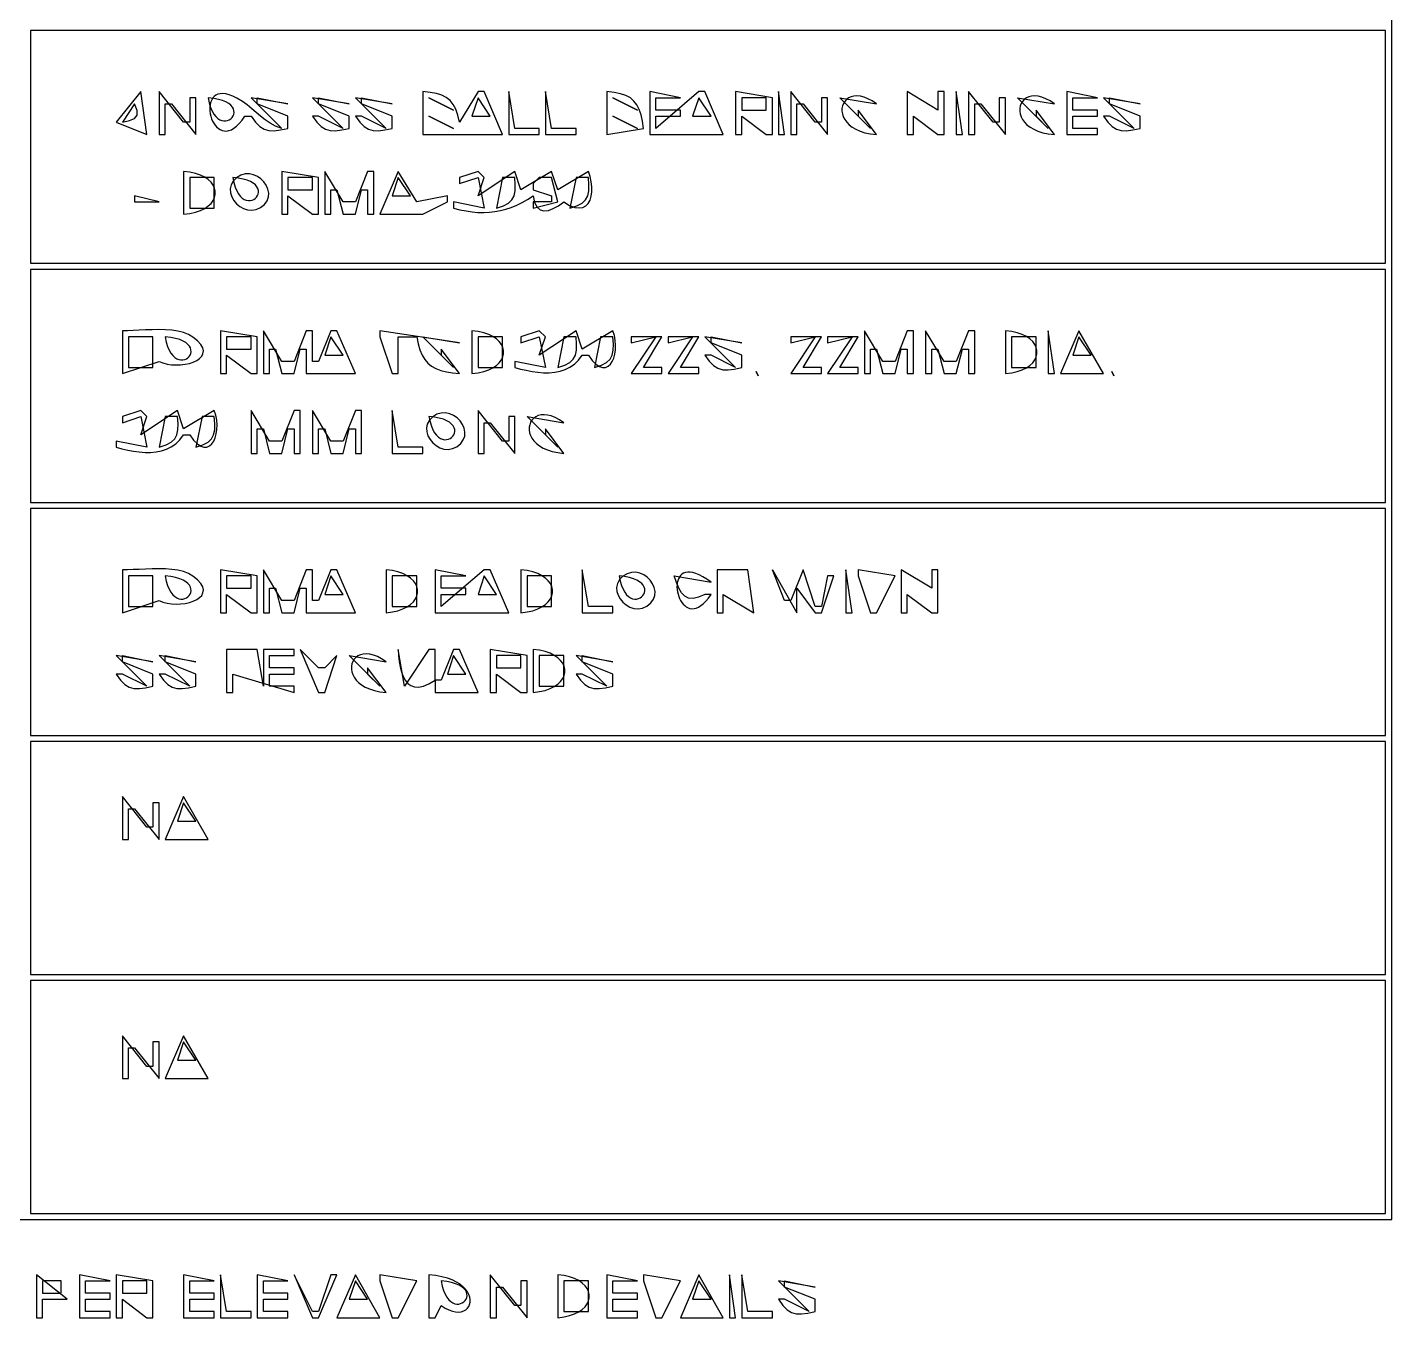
# Model space of a CAD drawing. Extents: x 0 to 2384, y 0 to 1684.
# Drawn here: x 1007.5 to 1230, y 433 to 643.5 of the extents above; entities that cross this region are included whole.
import ezdxf

# ---------------------------------------------------------------- set-up
doc = ezdxf.new("R2010")
doc.units = 0
doc.layers.add('C7', color=7, linetype='CONTINUOUS')

msp = doc.modelspace()

# ---------------------------------------------------------------- linework, layer by layer
at = {"layer": 'C7'}
for points in [[(869, 1513), (869, 449), (1230, 449), (1230, 1513), (869, 1513)], [(1008, 643), (1008, 605), (1229, 605), (1229, 643), (1008, 643)], [(1026, 633), (1022, 628), (1027, 626), (1026, 633)], [(1029, 633), (1029, 626), (1030, 626), (1030, 631), (1031, 631), (1035, 626), (1035, 632), (1034, 632), (1034, 628), (1033, 628), (1029, 633)], [(1037, 632), (1037.1741, 631.1591), (1037.3912, 630.4396), (1037.6447, 629.8346), (1037.9277, 629.3373), (1038.2335, 628.941), (1038.5552, 628.6388), (1038.8862, 628.424), (1039.2195, 628.2897), (1039.5486, 628.2292), (1039.8664, 628.2356), (1040.1664, 628.3022), (1040.4417, 628.4221), (1040.6855, 628.5886), (1040.891, 628.7948), (1041.0516, 629.034), (1041.1603, 629.2993), (1041.2105, 629.584), (1041.1954, 629.8813), (1041.1081, 630.1843), (1040.9419, 630.4863), (1040.69, 630.7804), (1040.3457, 631.0599), (1039.9021, 631.318), (1039.3525, 631.5478), (1038.6901, 631.7426), (1037.9082, 631.8956), (1037, 632)], [(1043, 629), (1044, 629), (1044.717, 628.0115), (1045.4118, 627.312), (1046.1256, 626.8687), (1046.8999, 626.6486), (1047.7762, 626.6191), (1048.7957, 626.7471), (1050, 627), (1050, 629), (1045, 631), (1045, 632), (1050, 631), (1044, 632), (1049, 627), (1047.9881, 627.3818), (1047.0964, 627.8509), (1046.2947, 628.3879), (1045.5528, 628.9735), (1044.8403, 629.5886), (1044.127, 630.2138), (1043.3826, 630.8298), (1042.577, 631.4175), (1041.6798, 631.9575), (1041.0264, 632.2735), (1040.431, 632.4955), (1039.892, 632.6301), (1039.4079, 632.6837), (1038.9773, 632.6629), (1038.5986, 632.5742), (1038.2703, 632.4242), (1037.9909, 632.2193), (1037.7591, 631.966), (1037.5731, 631.671), (1037.4316, 631.3406), (1037.333, 630.9815), (1037.2759, 630.6001), (1037.2588, 630.203), (1037.2801, 629.7967), (1037.3384, 629.3877), (1037.4321, 628.9825), (1037.5598, 628.5877), (1037.7199, 628.2098), (1037.911, 627.8552), (1038.1316, 627.5306), (1038.3802, 627.2424), (1038.6553, 626.9972), (1038.9553, 626.8014), (1039.2788, 626.6617), (1039.6243, 626.5845), (1039.9903, 626.5763), (1040.3752, 626.6437), (1040.7777, 626.7931), (1041.1961, 627.0312), (1041.6291, 627.3644), (1042.075, 627.7992), (1042.5325, 628.3422), (1043, 629)], [(1054, 632), (1059, 627), (1055, 629), (1054, 629), (1054.717, 628.0115), (1055.4118, 627.312), (1056.1256, 626.8687), (1056.8999, 626.6486), (1057.7762, 626.6191), (1058.7957, 626.7471), (1060, 627), (1060, 629), (1055, 631), (1055, 632), (1060, 631), (1054, 632)], [(1061, 632), (1066, 627), (1062, 629), (1061, 629), (1061.7171, 628.0115), (1062.4119, 627.312), (1063.1257, 626.8687), (1063.9, 626.6486), (1064.7763, 626.6191), (1065.7957, 626.7471), (1067, 627), (1067, 629), (1062, 631), (1062, 632), (1067, 631), (1061, 632)], [(1072, 633), (1072, 626), (1079, 626), (1084, 626), (1085, 626), (1082, 633), (1081, 633), (1078, 628), (1077.7108, 629.1625), (1077.3637, 630.1294), (1076.9432, 630.9195), (1076.4334, 631.5515), (1075.8189, 632.0444), (1075.0839, 632.4168), (1074.2128, 632.6877), (1073.1901, 632.8758), (1072, 633)], [(1073, 632), (1077, 630), (1073, 632)], [(1081, 632), (1080, 629), (1083, 629), (1081, 632)], [(1086, 633), (1086, 626), (1091, 626), (1091, 627), (1087, 627), (1086, 633)], [(1092, 633), (1092, 626), (1097, 626), (1097, 627), (1093, 627), (1092, 633)], [(1102, 633), (1102, 626), (1108, 627), (1107.8136, 628.1924), (1107.5809, 629.2248), (1107.2847, 630.1078), (1106.908, 630.8521), (1106.4337, 631.4683), (1105.8446, 631.967), (1105.1238, 632.3589), (1104.2541, 632.6546), (1103.2185, 632.8647), (1102, 633)], [(1103, 632), (1107, 630), (1103, 632)], [(1109, 633), (1109, 626), (1120, 626), (1121, 626), (1118, 633), (1117, 633), (1110, 627), (1110, 629), (1114, 629), (1114, 630), (1110, 630), (1110, 632), (1114, 632), (1109, 633)], [(1117, 632), (1116, 629), (1119, 629), (1117, 632)], [(1123, 633), (1123, 626), (1124, 626), (1124, 629), (1128, 626), (1129, 626), (1129, 632), (1123, 633)], [(1124, 632), (1124, 630), (1128, 630), (1128, 632), (1124, 632)], [(1130, 633), (1130, 626), (1131, 626), (1130, 633)], [(1132, 633), (1132, 626), (1133, 626), (1133, 631), (1134, 631), (1138, 626), (1138, 632), (1137, 632), (1137, 628), (1136, 628), (1132, 633)], [(1146, 626), (1143, 630), (1143, 629), (1145, 627), (1140, 632), (1146, 631), (1145.2792, 631.486), (1144.595, 631.851), (1143.9503, 632.1032), (1143.3483, 632.251), (1142.792, 632.3027), (1142.2844, 632.2666), (1141.8288, 632.1511), (1141.428, 631.9646), (1141.0853, 631.7153), (1140.8036, 631.4116), (1140.5861, 631.0619), (1140.4359, 630.6744), (1140.3559, 630.2576), (1140.3494, 629.8197), (1140.4192, 629.3692), (1140.5687, 628.9142), (1140.8007, 628.4633), (1141.1184, 628.0247), (1141.5249, 627.6067), (1142.0232, 627.2178), (1142.6165, 626.8662), (1143.3077, 626.5602), (1144.0999, 626.3083), (1144.9963, 626.1188), (1146, 626)], [(1151, 633), (1151, 626), (1152, 626), (1152, 629), (1156, 626), (1157, 626), (1157, 633), (1156, 633), (1156, 630), (1151, 633)], [(1159, 633), (1159, 626), (1160, 626), (1159, 633)], [(1161, 633), (1161, 626), (1162, 626), (1162, 631), (1163, 631), (1167, 626), (1167, 632), (1166, 632), (1166, 628), (1165, 628), (1161, 633)], [(1175, 626), (1172, 630), (1172, 629), (1174, 627), (1169, 632), (1175, 631), (1174.2792, 631.486), (1173.595, 631.851), (1172.9503, 632.1032), (1172.3483, 632.251), (1171.792, 632.3027), (1171.2845, 632.2666), (1170.8288, 632.1511), (1170.428, 631.9646), (1170.0853, 631.7153), (1169.8037, 631.4116), (1169.5862, 631.0619), (1169.4359, 630.6744), (1169.356, 630.2576), (1169.3494, 629.8197), (1169.4193, 629.3692), (1169.5687, 628.9142), (1169.8008, 628.4633), (1170.1185, 628.0247), (1170.525, 627.6067), (1171.0233, 627.2178), (1171.6165, 626.8662), (1172.3077, 626.5602), (1173.1, 626.3083), (1173.9963, 626.1188), (1175, 626)], [(1177, 633), (1177, 626), (1182, 626), (1182, 627), (1178, 627), (1178, 629), (1182, 629), (1182, 630), (1178, 630), (1178, 632), (1182, 632), (1177, 633)], [(1183, 632), (1188, 627), (1184, 629), (1183, 629), (1183.717, 628.0115), (1184.4118, 627.312), (1185.1256, 626.8687), (1185.8999, 626.6486), (1186.7762, 626.6191), (1187.7957, 626.7471), (1189, 627), (1189, 629), (1184, 631), (1184, 632), (1189, 631), (1183, 632)], [(1025, 631), (1023, 628), (1024.1795, 628.2882), (1024.9982, 628.6441), (1025.427, 629.1558), (1025.4373, 629.9117), (1025, 631)], [(1073, 629), (1077, 627), (1073, 629)], [(1103, 629), (1107, 627), (1103, 629)], [(1033, 620), (1033, 613), (1034.0304, 613.1279), (1034.9463, 613.336), (1035.7477, 613.6148), (1036.4347, 613.955), (1037.0071, 614.347), (1037.4651, 614.7814), (1037.8086, 615.2488), (1038.0376, 615.7399), (1038.1521, 616.245), (1038.1521, 616.7549), (1038.0376, 617.26), (1037.8086, 617.7511), (1037.4652, 618.2185), (1037.0072, 618.6529), (1036.4347, 619.0449), (1035.7478, 619.3851), (1034.9463, 619.6639), (1034.0304, 619.872), (1033, 620)], [(1034, 619), (1034, 614), (1038, 614), (1038, 619), (1034, 619)], [(1041.6188, 618.9537), (1041.0666, 618.3945), (1040.7336, 617.7814), (1040.5986, 617.1373), (1040.6408, 616.4854), (1040.8391, 615.8488), (1041.1725, 615.2507), (1041.6201, 614.7142), (1042.1607, 614.2625), (1042.7736, 613.9187), (1043.4376, 613.706), (1044.1319, 613.6474), (1044.8353, 613.7662), (1045.527, 614.0856)], [(1041, 619), (1041.1741, 618.1591), (1041.3912, 617.4396), (1041.6447, 616.8346), (1041.9277, 616.3373), (1042.2335, 615.941), (1042.5552, 615.6388), (1042.8862, 615.424), (1043.2195, 615.2897), (1043.5486, 615.2292), (1043.8664, 615.2356), (1044.1664, 615.3022), (1044.4417, 615.4221), (1044.6855, 615.5886), (1044.891, 615.7948), (1045.0516, 616.034), (1045.1603, 616.2993), (1045.2105, 616.584), (1045.1954, 616.8812), (1045.1081, 617.1843), (1044.9419, 617.4862), (1044.69, 617.7804), (1044.3457, 618.0599), (1043.9021, 618.318), (1043.3525, 618.5478), (1042.6901, 618.7426), (1041.9082, 618.8956), (1041, 619)], [(1045.5269, 614.0856), (1046.1756, 614.6076), (1046.6016, 615.1934), (1046.8248, 615.8203), (1046.8652, 616.4656), (1046.7428, 617.1067), (1046.4777, 617.7209), (1046.0899, 618.2857), (1045.5993, 618.7784), (1045.026, 619.1764), (1044.3899, 619.4571), (1043.7112, 619.5977), (1043.0097, 619.5758), (1042.3056, 619.3686), (1041.6188, 618.9536)], [(1049, 620), (1049, 613), (1050, 613), (1050, 616), (1054, 613), (1055, 613), (1055, 619), (1049, 620)], [(1050, 619), (1050, 617), (1054, 617), (1054, 619), (1050, 619)], [(1056, 620), (1056, 613), (1057, 613), (1057, 617), (1058, 617), (1059, 613), (1061, 613), (1062, 617), (1063, 617), (1063, 613), (1064, 613), (1064, 620), (1063, 620), (1061, 615), (1059, 615), (1056, 620)], [(1068, 620), (1065, 613), (1066, 613), (1071, 613), (1072, 613), (1076, 615), (1076, 616), (1071, 615), (1068, 620)], [(1068, 619), (1067, 616), (1070, 616), (1068, 619)], [(1078, 619), (1078, 618), (1081, 619), (1082, 614), (1077, 615), (1077, 614), (1078.0419, 613.7392), (1079.0526, 613.5363), (1080.0353, 613.3923), (1080.9936, 613.3082), (1081.931, 613.2852), (1082.8509, 613.3242), (1083.7568, 613.4264), (1084.6523, 613.5928), (1085.5408, 613.8245), (1086.4257, 614.1226), (1087.3106, 614.4881), (1088.199, 614.9221), (1089.0943, 615.4257), (1090, 616), (1090.2363, 614.9027), (1090.6208, 614.1493), (1091.135, 613.7069), (1091.7602, 613.5423), (1092.4779, 613.6224), (1093.2694, 613.9141), (1094.1163, 614.3843), (1095, 615), (1095.9463, 614.4467), (1096.7765, 614.1282), (1097.4934, 614.0231), (1098.0994, 614.11), (1098.5972, 614.3676), (1098.9895, 614.7743), (1099.2788, 615.3087), (1099.4678, 615.9496), (1099.5591, 616.6754), (1099.5554, 617.4647), (1099.4592, 618.2962), (1099.2732, 619.1484), (1099, 620), (1094, 617), (1093, 620), (1088, 617), (1087, 620), (1081, 616), (1082, 619), (1081, 620), (1078, 619)], [(1085, 619), (1084, 614), (1085.1351, 614.3847), (1085.9694, 614.8266), (1086.542, 615.3572), (1086.8922, 616.0082), (1087.0591, 616.8112), (1087.0819, 617.7979), (1087, 619), (1085, 619)], [(1091, 619), (1090, 618), (1090, 617), (1093, 616), (1093, 615), (1090, 615), (1090, 614), (1094, 615), (1093, 619), (1091, 619)], [(1097, 619), (1096, 614), (1097.1351, 614.3847), (1097.9694, 614.8266), (1098.542, 615.3572), (1098.8922, 616.0082), (1099.0591, 616.8112), (1099.0819, 617.7979), (1099, 619), (1097, 619)], [(1025, 616), (1025, 615), (1029, 615), (1025, 616)], [(1008, 604), (1008, 566), (1229, 566), (1229, 604), (1008, 604)], [(1023, 594), (1023, 587), (1029, 589), (1029.6182, 588.744), (1030.2977, 588.5624), (1031.0189, 588.4524), (1031.7621, 588.4115), (1032.5079, 588.4369), (1033.2366, 588.5261), (1033.9286, 588.6765), (1034.5644, 588.8853), (1035.1243, 589.1499), (1035.5888, 589.4678), (1035.9382, 589.8363), (1036.153, 590.2527), (1036.2136, 590.7145), (1036.1004, 591.2189), (1035.7939, 591.7634), (1035.2743, 592.3454), (1034.5223, 592.9621), (1033.7976, 593.3852), (1032.9654, 593.702), (1032.0451, 593.9258), (1031.0561, 594.0704), (1030.0177, 594.1492), (1028.9495, 594.1759), (1027.8709, 594.164), (1026.8011, 594.127), (1025.7598, 594.0785), (1024.7662, 594.0322), (1023.8398, 594.0015), (1023, 594)], [(1024, 593), (1024, 588), (1028, 588), (1028, 593), (1024, 593)], [(1030, 593), (1030.1741, 592.1591), (1030.3912, 591.4396), (1030.6447, 590.8346), (1030.9277, 590.3373), (1031.2335, 589.941), (1031.5552, 589.6388), (1031.8862, 589.424), (1032.2195, 589.2897), (1032.5486, 589.2292), (1032.8664, 589.2356), (1033.1664, 589.3022), (1033.4417, 589.4221), (1033.6855, 589.5886), (1033.891, 589.7948), (1034.0516, 590.034), (1034.1603, 590.2993), (1034.2105, 590.584), (1034.1954, 590.8812), (1034.1081, 591.1843), (1033.9419, 591.4862), (1033.69, 591.7804), (1033.3457, 592.0599), (1032.9021, 592.318), (1032.3525, 592.5478), (1031.6901, 592.7426), (1030.9082, 592.8956), (1030, 593)], [(1039, 594), (1039, 587), (1040, 587), (1040, 590), (1044, 587), (1045, 587), (1045, 593), (1039, 594)], [(1040, 593), (1040, 591), (1044, 591), (1044, 593), (1040, 593)], [(1046, 594), (1046, 587), (1047, 587), (1047, 591), (1048, 591), (1049, 587), (1051, 587), (1052, 591), (1053, 591), (1053, 587), (1060, 587), (1061, 587), (1058, 594), (1057, 594), (1055, 589), (1054, 589), (1054, 594), (1053, 594), (1051, 589), (1049, 589), (1046, 594)], [(1057, 593), (1056, 590), (1059, 590), (1057, 593)], [(1065, 594), (1065, 593), (1067, 587), (1068, 587), (1068, 593), (1071, 593), (1071.2237, 591.8661), (1071.5122, 590.8815), (1071.8715, 590.0357), (1072.3074, 589.3181), (1072.8258, 588.7182), (1073.4327, 588.2254), (1074.1339, 587.8293), (1074.9353, 587.5192), (1075.8429, 587.2846), (1076.8624, 587.1151), (1078, 587), (1075, 591), (1075, 590), (1077, 588), (1072, 593), (1078, 592), (1065, 594)], [(1080, 594), (1080, 587), (1081.0304, 587.1279), (1081.9463, 587.336), (1082.7477, 587.6148), (1083.4347, 587.955), (1084.0071, 588.347), (1084.4651, 588.7814), (1084.8086, 589.2488), (1085.0376, 589.7399), (1085.1521, 590.245), (1085.1521, 590.7549), (1085.0376, 591.26), (1084.8086, 591.7511), (1084.4652, 592.2185), (1084.0072, 592.6529), (1083.4347, 593.0449), (1082.7478, 593.3851), (1081.9463, 593.6639), (1081.0304, 593.872), (1080, 594)], [(1081, 593), (1081, 588), (1085, 588), (1085, 593), (1081, 593)], [(1088, 593), (1088, 592), (1091, 593), (1092, 588), (1087, 589), (1087, 588), (1087.9301, 587.7573), (1088.8718, 587.5404), (1089.8182, 587.3603), (1090.7623, 587.228), (1091.6971, 587.1544), (1092.6155, 587.1505), (1093.5106, 587.2274), (1094.3754, 587.396), (1095.2029, 587.6674), (1095.9861, 588.0525), (1096.718, 588.5623), (1097.3916, 589.2078), (1098, 590), (1099, 590), (1099.6312, 589.1582), (1100.2306, 588.5596), (1100.7936, 588.1846), (1101.3154, 588.0136), (1101.7915, 588.0271), (1102.217, 588.2054), (1102.5872, 588.5291), (1102.8976, 588.9784), (1103.1435, 589.5339), (1103.32, 590.176), (1103.4227, 590.8851), (1103.4467, 591.6416), (1103.3873, 592.426), (1103.24, 593.2186), (1103, 594), (1098, 591), (1097, 594), (1091, 590), (1092, 593), (1091, 594), (1088, 593)], [(1095, 593), (1094, 588), (1095.1351, 588.3847), (1095.9694, 588.8265), (1096.542, 589.3571), (1096.8922, 590.0081), (1097.0591, 590.8112), (1097.0819, 591.7979), (1097, 593), (1095, 593)], [(1101, 593), (1100, 588), (1101.1351, 588.3847), (1101.9694, 588.8266), (1102.542, 589.3572), (1102.8922, 590.0082), (1103.0591, 590.8112), (1103.0819, 591.7979), (1103, 593), (1101, 593)], [(1106, 593), (1106, 592), (1110, 593), (1106, 587), (1111, 587), (1111, 588), (1108, 588), (1111, 593), (1106, 593)], [(1112, 593), (1112, 592), (1116, 593), (1112, 587), (1117, 587), (1117, 588), (1114, 588), (1117, 593), (1112, 593)], [(1118, 593), (1123, 588), (1119, 590), (1118, 590), (1118.717, 589.0115), (1119.4118, 588.312), (1120.1256, 587.8687), (1120.9, 587.6486), (1121.7762, 587.6191), (1122.7957, 587.7471), (1124, 588), (1124, 590), (1119, 592), (1119, 593), (1124, 592), (1118, 593)], [(1132, 593), (1132, 592), (1136, 593), (1132, 587), (1137, 587), (1137, 588), (1134, 588), (1137, 593), (1132, 593)], [(1138, 593), (1138, 592), (1142, 593), (1138, 587), (1143, 587), (1143, 588), (1140, 588), (1143, 593), (1138, 593)], [(1144, 594), (1144, 587), (1145, 587), (1145, 591), (1146, 591), (1147, 587), (1149, 587), (1150, 591), (1151, 591), (1151, 587), (1152, 587), (1152, 594), (1151, 594), (1149, 589), (1147, 589), (1144, 594)], [(1154, 594), (1154, 587), (1155, 587), (1155, 591), (1156, 591), (1157, 587), (1159, 587), (1160, 591), (1161, 591), (1161, 587), (1162, 587), (1162, 594), (1161, 594), (1159, 589), (1157, 589), (1154, 594)], [(1167, 594), (1167, 587), (1168.0304, 587.1279), (1168.9463, 587.336), (1169.7477, 587.6148), (1170.4347, 587.955), (1171.0071, 588.347), (1171.4651, 588.7814), (1171.8086, 589.2488), (1172.0376, 589.7399), (1172.1521, 590.245), (1172.1521, 590.7549), (1172.0376, 591.26), (1171.8086, 591.7511), (1171.4652, 592.2185), (1171.0072, 592.6529), (1170.4348, 593.0449), (1169.7478, 593.3851), (1168.9464, 593.6639), (1168.0304, 593.872), (1167, 594)], [(1168, 593), (1168, 588), (1172, 588), (1172, 593), (1168, 593)], [(1174, 594), (1174, 587), (1175, 587), (1174, 594)], [(1179, 594), (1176, 587), (1177, 587), (1182, 587), (1183, 587), (1179, 594)], [(1179, 593), (1178, 590), (1181, 590), (1179, 593)], [(1126.3334, 587.3333), (1126.6666, 586.6667), (1126.3334, 587.3333)], [(1184.3334, 587.3333), (1184.6666, 586.6667), (1184.3334, 587.3333)], [(1023, 580), (1023, 579), (1026, 580), (1027, 575), (1022, 576), (1022, 575), (1022.9301, 574.7573), (1023.8718, 574.5404), (1024.8182, 574.3603), (1025.7623, 574.228), (1026.6971, 574.1544), (1027.6155, 574.1505), (1028.5106, 574.2274), (1029.3754, 574.396), (1030.2029, 574.6674), (1030.9861, 575.0525), (1031.718, 575.5623), (1032.3916, 576.2078), (1033, 577), (1034, 577), (1034.6312, 576.1582), (1035.2306, 575.5596), (1035.7936, 575.1846), (1036.3154, 575.0136), (1036.7915, 575.0271), (1037.217, 575.2054), (1037.5872, 575.5291), (1037.8976, 575.9784), (1038.1435, 576.5339), (1038.32, 577.176), (1038.4227, 577.8851), (1038.4467, 578.6416), (1038.3873, 579.426), (1038.24, 580.2186), (1038, 581), (1033, 578), (1032, 581), (1026, 577), (1027, 580), (1026, 581), (1023, 580)], [(1044, 581), (1044, 574), (1045, 574), (1045, 578), (1046, 578), (1047, 574), (1049, 574), (1050, 578), (1051, 578), (1051, 574), (1052, 574), (1052, 581), (1051, 581), (1049, 576), (1047, 576), (1044, 581)], [(1054, 581), (1054, 574), (1055, 574), (1055, 578), (1056, 578), (1057, 574), (1059, 574), (1060, 578), (1061, 578), (1061, 574), (1062, 574), (1062, 581), (1061, 581), (1059, 576), (1057, 576), (1054, 581)], [(1067, 581), (1067, 574), (1072, 574), (1072, 575), (1068, 575), (1067, 581)], [(1081, 581), (1081, 574), (1082, 574), (1082, 579), (1083, 579), (1087, 574), (1087, 580), (1086, 580), (1086, 576), (1085, 576), (1081, 581)], [(1030, 580), (1029, 575), (1030.1351, 575.3847), (1030.9694, 575.8266), (1031.542, 576.3572), (1031.8922, 577.0082), (1032.0591, 577.8112), (1032.0819, 578.7979), (1032, 580), (1030, 580)], [(1036, 580), (1035, 575), (1036.1351, 575.3847), (1036.9694, 575.8266), (1037.542, 576.3572), (1037.8922, 577.0082), (1038.0591, 577.8112), (1038.0819, 578.7979), (1038, 580), (1036, 580)], [(1073.6188, 579.9537), (1073.0666, 579.3945), (1072.7335, 578.7814), (1072.5986, 578.1373), (1072.6408, 577.4853), (1072.8391, 576.8488), (1073.1725, 576.2507), (1073.62, 575.7142), (1074.1607, 575.2625), (1074.7736, 574.9187), (1075.4376, 574.706), (1076.1319, 574.6474), (1076.8353, 574.7662), (1077.527, 575.0856)], [(1073, 580), (1073.1741, 579.1591), (1073.3912, 578.4396), (1073.6447, 577.8346), (1073.9277, 577.3373), (1074.2335, 576.941), (1074.5552, 576.6388), (1074.8862, 576.424), (1075.2195, 576.2897), (1075.5486, 576.2292), (1075.8664, 576.2356), (1076.1664, 576.3022), (1076.4417, 576.4221), (1076.6855, 576.5886), (1076.891, 576.7948), (1077.0516, 577.034), (1077.1603, 577.2993), (1077.2105, 577.584), (1077.1954, 577.8812), (1077.1081, 578.1843), (1076.9419, 578.4862), (1076.69, 578.7804), (1076.3457, 579.0599), (1075.9021, 579.318), (1075.3525, 579.5478), (1074.6901, 579.7426), (1073.9082, 579.8956), (1073, 580)], [(1077.5269, 575.0856), (1078.1756, 575.6076), (1078.6016, 576.1934), (1078.8248, 576.8203), (1078.8652, 577.4656), (1078.7428, 578.1067), (1078.4777, 578.7209), (1078.0899, 579.2857), (1077.5993, 579.7784), (1077.026, 580.1764), (1076.3899, 580.4571), (1075.7112, 580.5977), (1075.0097, 580.5758), (1074.3056, 580.3686), (1073.6188, 579.9536)], [(1095, 574), (1092, 578), (1092, 577), (1094, 575), (1089, 580), (1095, 579), (1094.2792, 579.486), (1093.595, 579.851), (1092.9503, 580.1032), (1092.3483, 580.251), (1091.792, 580.3027), (1091.2845, 580.2666), (1090.8288, 580.1511), (1090.428, 579.9646), (1090.0853, 579.7153), (1089.8037, 579.4116), (1089.5862, 579.0619), (1089.4359, 578.6744), (1089.356, 578.2576), (1089.3494, 577.8197), (1089.4193, 577.3692), (1089.5687, 576.9142), (1089.8008, 576.4633), (1090.1185, 576.0247), (1090.525, 575.6067), (1091.0233, 575.2178), (1091.6165, 574.8662), (1092.3077, 574.5602), (1093.1, 574.3083), (1093.9963, 574.1188), (1095, 574)], [(1008, 565), (1008, 528), (1229, 528), (1229, 565), (1008, 565)], [(1023, 555), (1023, 548), (1029, 550), (1029.6182, 549.744), (1030.2977, 549.5624), (1031.0189, 549.4524), (1031.7621, 549.4115), (1032.5079, 549.4369), (1033.2366, 549.5261), (1033.9286, 549.6765), (1034.5643, 549.8853), (1035.1242, 550.1499), (1035.5887, 550.4678), (1035.9381, 550.8363), (1036.153, 551.2527), (1036.2136, 551.7145), (1036.1004, 552.2189), (1035.7939, 552.7634), (1035.2743, 553.3454), (1034.5223, 553.9621), (1033.7976, 554.3852), (1032.9654, 554.702), (1032.0451, 554.9258), (1031.0561, 555.0704), (1030.0177, 555.1492), (1028.9495, 555.1759), (1027.8709, 555.164), (1026.8011, 555.127), (1025.7598, 555.0785), (1024.7662, 555.0322), (1023.8398, 555.0015), (1023, 555)], [(1039, 555), (1039, 548), (1040, 548), (1040, 551), (1044, 548), (1045, 548), (1045, 554), (1039, 555)], [(1046, 555), (1046, 548), (1047, 548), (1047, 552), (1048, 552), (1049, 548), (1051, 548), (1052, 552), (1053, 552), (1053, 548), (1060, 548), (1061, 548), (1058, 555), (1057, 555), (1055, 550), (1054, 550), (1054, 555), (1053, 555), (1051, 550), (1049, 550), (1046, 555)], [(1066, 555), (1066, 548), (1067.0304, 548.1279), (1067.9463, 548.336), (1068.7478, 548.6148), (1069.4347, 548.955), (1070.0072, 549.347), (1070.4652, 549.7814), (1070.8086, 550.2488), (1071.0376, 550.7399), (1071.1521, 551.245), (1071.1521, 551.7549), (1071.0376, 552.26), (1070.8086, 552.7511), (1070.4651, 553.2185), (1070.0071, 553.6529), (1069.4347, 554.0449), (1068.7477, 554.3851), (1067.9463, 554.6639), (1067.0304, 554.872), (1066, 555)], [(1074, 555), (1074, 548), (1085, 548), (1086, 548), (1083, 555), (1082, 555), (1075, 549), (1075, 551), (1079, 551), (1079, 552), (1075, 552), (1075, 554), (1079, 554), (1074, 555)], [(1088, 555), (1088, 548), (1089.0304, 548.1279), (1089.9463, 548.336), (1090.7478, 548.6148), (1091.4347, 548.955), (1092.0072, 549.347), (1092.4652, 549.7814), (1092.8086, 550.2488), (1093.0376, 550.7399), (1093.1521, 551.245), (1093.1521, 551.7549), (1093.0376, 552.26), (1092.8086, 552.7511), (1092.4651, 553.2185), (1092.0071, 553.6529), (1091.4347, 554.0449), (1090.7477, 554.3851), (1089.9463, 554.6639), (1089.0304, 554.872), (1088, 555)], [(1098, 555), (1098, 548), (1103, 548), (1103, 549), (1099, 549), (1098, 555)], [(1108.5269, 549.0856), (1109.1756, 549.6077), (1109.6016, 550.1935), (1109.8248, 550.8203), (1109.8652, 551.4656), (1109.7429, 552.1067), (1109.4777, 552.7209), (1109.0899, 553.2857), (1108.5993, 553.7784), (1108.0259, 554.1764), (1107.3899, 554.4571), (1106.7111, 554.5977), (1106.0097, 554.5758), (1105.3055, 554.3686), (1104.6188, 553.9536)], [(1119, 551), (1118, 551), (1116.9539, 550.5133), (1116.071, 550.3215), (1115.3299, 550.4002), (1114.709, 550.725), (1114.1869, 551.2717), (1113.7424, 552.016), (1113.3538, 552.9335), (1113, 554), (1119, 553), (1118.3082, 553.4858), (1117.668, 553.8777), (1117.0782, 554.1812), (1116.5375, 554.4016), (1116.045, 554.5443), (1115.5992, 554.6147), (1115.1991, 554.6182), (1114.8435, 554.5603), (1114.5311, 554.4462), (1114.2609, 554.2815), (1114.0317, 554.0715), (1113.8421, 553.8215), (1113.6912, 553.5371), (1113.5777, 553.2235), (1113.5003, 552.8863), (1113.458, 552.5307), (1113.4495, 552.1622), (1113.4738, 551.7862), (1113.5295, 551.4081), (1113.6155, 551.0333), (1113.7306, 550.6671), (1113.8737, 550.3151), (1114.0435, 549.9824), (1114.2389, 549.6747), (1114.4588, 549.3972), (1114.7018, 549.1554), (1114.9669, 548.9546), (1115.2529, 548.8003), (1115.5585, 548.6979), (1115.8826, 548.6527), (1116.2241, 548.6702), (1116.5817, 548.7557), (1116.9542, 548.9146), (1117.3405, 549.1524), (1117.7394, 549.4744), (1118.1498, 549.8861), (1118.5703, 550.3928), (1119, 551)], [(1120, 555), (1120, 548), (1121, 548), (1121, 551), (1126, 548), (1125, 555), (1120, 555)], [(1129, 555), (1133, 548), (1133, 552), (1136, 548), (1137, 548), (1139, 554), (1138, 554), (1137, 549), (1136, 549), (1134, 555), (1132, 550), (1131, 550), (1129, 555)], [(1141, 555), (1141, 548), (1142, 548), (1141, 555)], [(1143, 555), (1143, 554), (1145, 548), (1146, 548), (1149, 554), (1143, 555)], [(1150, 555), (1150, 548), (1151, 548), (1151, 551), (1155, 548), (1156, 548), (1156, 555), (1155, 555), (1155, 552), (1150, 555)], [(1024, 554), (1024, 549), (1028, 549), (1028, 554), (1024, 554)], [(1030, 554), (1030.1741, 553.1591), (1030.3912, 552.4396), (1030.6447, 551.8346), (1030.9277, 551.3373), (1031.2335, 550.941), (1031.5552, 550.6388), (1031.8862, 550.424), (1032.2195, 550.2897), (1032.5486, 550.2292), (1032.8664, 550.2356), (1033.1664, 550.3022), (1033.4417, 550.4221), (1033.6855, 550.5886), (1033.891, 550.7948), (1034.0516, 551.034), (1034.1603, 551.2993), (1034.2105, 551.584), (1034.1954, 551.8812), (1034.1081, 552.1843), (1033.9419, 552.4862), (1033.69, 552.7804), (1033.3457, 553.0599), (1032.9021, 553.318), (1032.3525, 553.5478), (1031.6901, 553.7426), (1030.9082, 553.8956), (1030, 554)], [(1040, 554), (1040, 552), (1044, 552), (1044, 554), (1040, 554)], [(1057, 554), (1056, 551), (1059, 551), (1057, 554)], [(1067, 554), (1067, 549), (1071, 549), (1071, 554), (1067, 554)], [(1082, 554), (1081, 551), (1084, 551), (1082, 554)], [(1089, 554), (1089, 549), (1093, 549), (1093, 554), (1089, 554)], [(1104.6188, 553.9537), (1104.0666, 553.3945), (1103.7335, 552.7814), (1103.5986, 552.1373), (1103.6408, 551.4853), (1103.8391, 550.8488), (1104.1725, 550.2507), (1104.62, 549.7142), (1105.1607, 549.2625), (1105.7736, 548.9187), (1106.4376, 548.706), (1107.1319, 548.6474), (1107.8353, 548.7662), (1108.527, 549.0856)], [(1104, 554), (1104.1741, 553.1591), (1104.3912, 552.4396), (1104.6447, 551.8346), (1104.9277, 551.3373), (1105.2335, 550.941), (1105.5552, 550.6388), (1105.8862, 550.424), (1106.2195, 550.2897), (1106.5486, 550.2292), (1106.8664, 550.2356), (1107.1664, 550.3022), (1107.4417, 550.4221), (1107.6855, 550.5886), (1107.891, 550.7948), (1108.0516, 551.034), (1108.1603, 551.2993), (1108.2105, 551.584), (1108.1954, 551.8812), (1108.1081, 552.1843), (1107.9419, 552.4862), (1107.69, 552.7804), (1107.3457, 553.0599), (1106.9021, 553.318), (1106.3525, 553.5478), (1105.6901, 553.7426), (1104.9082, 553.8956), (1104, 554)], [(1022, 541), (1027, 536), (1023, 538), (1022, 538), (1022.7171, 537.0115), (1023.4119, 536.312), (1024.1257, 535.8687), (1024.9, 535.6486), (1025.7762, 535.6191), (1026.7957, 535.7471), (1028, 536), (1028, 538), (1023, 540), (1023, 541), (1028, 540), (1022, 541)], [(1029, 541), (1034, 536), (1030, 538), (1029, 538), (1029.7171, 537.0114), (1030.4119, 536.3119), (1031.1257, 535.8686), (1031.9, 535.6486), (1032.7762, 535.6191), (1033.7957, 535.7471), (1035, 536), (1035, 538), (1030, 540), (1030, 541), (1035, 540), (1029, 541)], [(1040, 542), (1040, 535), (1041, 535), (1041, 538), (1051, 535), (1051, 536), (1047, 536), (1047, 538), (1051, 538), (1051, 539), (1047, 539), (1047, 541), (1051, 541), (1051, 542), (1046, 542), (1046, 536), (1045, 542), (1040, 542)], [(1052, 542), (1055, 535), (1056, 535), (1058, 541), (1056, 539), (1055, 539), (1052, 542)], [(1066, 535), (1063, 539), (1063, 538), (1065, 536), (1060, 541), (1066, 540), (1065.2792, 540.486), (1064.595, 540.851), (1063.9503, 541.1032), (1063.3483, 541.251), (1062.792, 541.3027), (1062.2845, 541.2666), (1061.8288, 541.1511), (1061.428, 540.9646), (1061.0853, 540.7153), (1060.8037, 540.4116), (1060.5862, 540.0619), (1060.4359, 539.6744), (1060.356, 539.2576), (1060.3494, 538.8197), (1060.4193, 538.3692), (1060.5687, 537.9142), (1060.8008, 537.4633), (1061.1185, 537.0247), (1061.525, 536.6067), (1062.0233, 536.2178), (1062.6165, 535.8662), (1063.3077, 535.5602), (1064.1, 535.3083), (1064.9963, 535.1188), (1066, 535)], [(1068, 542), (1068.0533, 541.0075), (1068.1515, 540.0543), (1068.3008, 539.1572), (1068.5076, 538.3333), (1068.7782, 537.5994), (1069.119, 536.9725), (1069.5362, 536.4694), (1070.0362, 536.1072), (1070.6254, 535.9026), (1071.31, 535.8727), (1072.0964, 536.0343), (1072.991, 536.4044), (1074, 537), (1074, 535), (1080, 535), (1081, 535), (1078, 542), (1077, 542), (1075, 537), (1074, 537), (1074, 542), (1073, 542), (1069, 536), (1068, 542)], [(1077, 541), (1076, 538), (1079, 538), (1077, 541)], [(1083, 542), (1083, 535), (1084, 535), (1084, 538), (1088, 535), (1089, 535), (1089, 541), (1083, 542)], [(1084, 541), (1084, 539), (1088, 539), (1088, 541), (1084, 541)], [(1090, 542), (1090, 535), (1091.0304, 535.1279), (1091.9463, 535.336), (1092.7477, 535.6148), (1093.4347, 535.955), (1094.0071, 536.347), (1094.4651, 536.7814), (1094.8086, 537.2488), (1095.0376, 537.7399), (1095.1521, 538.245), (1095.1521, 538.7549), (1095.0376, 539.26), (1094.8086, 539.7511), (1094.4652, 540.2185), (1094.0072, 540.6529), (1093.4347, 541.0449), (1092.7478, 541.3851), (1091.9463, 541.6639), (1091.0304, 541.872), (1090, 542)], [(1091, 541), (1091, 536), (1095, 536), (1095, 541), (1091, 541)], [(1097, 541), (1102, 536), (1098, 538), (1097, 538), (1097.7171, 537.0115), (1098.4119, 536.312), (1099.1257, 535.8687), (1099.9, 535.6486), (1100.7762, 535.6191), (1101.7957, 535.7471), (1103, 536), (1103, 538), (1098, 540), (1098, 541), (1103, 540), (1097, 541)], [(1008, 527), (1008, 489), (1229, 489), (1229, 527), (1008, 527)], [(1023, 518), (1023, 511), (1024, 511), (1024, 516), (1025, 516), (1029, 511), (1029, 517), (1028, 517), (1028, 513), (1027, 513), (1023, 518)], [(1033, 518), (1030, 511), (1031, 511), (1036, 511), (1037, 511), (1033, 518)], [(1033, 517), (1032, 514), (1035, 514), (1033, 517)], [(1008, 488), (1008, 450), (1229, 450), (1229, 488), (1008, 488)], [(1023, 479), (1023, 472), (1024, 472), (1024, 477), (1025, 477), (1029, 472), (1029, 478), (1028, 478), (1028, 474), (1027, 474), (1023, 479)], [(1033, 479), (1030, 472), (1031, 472), (1036, 472), (1037, 472), (1033, 479)], [(1033, 478), (1032, 475), (1035, 475), (1033, 478)], [(1009, 440), (1009, 433), (1010, 433), (1010, 436), (1014, 436), (1009, 440)], [(1010, 439), (1010, 437), (1013, 437), (1013, 439), (1010, 439)], [(1016, 440), (1016, 433), (1021, 433), (1021, 434), (1017, 434), (1017, 436), (1021, 436), (1021, 437), (1017, 437), (1017, 439), (1021, 439), (1016, 440)], [(1022, 440), (1022, 433), (1023, 433), (1023, 436), (1027, 433), (1028, 433), (1028, 439), (1022, 440)], [(1023, 439), (1023, 437), (1027, 437), (1027, 439), (1023, 439)], [(1033, 440), (1033, 433), (1038, 433), (1038, 434), (1034, 434), (1034, 436), (1038, 436), (1038, 437), (1034, 437), (1034, 439), (1038, 439), (1033, 440)], [(1039, 440), (1039, 433), (1044, 433), (1044, 434), (1040, 434), (1039, 440)], [(1045, 440), (1045, 433), (1050, 433), (1050, 434), (1046, 434), (1046, 436), (1050, 436), (1050, 437), (1046, 437), (1046, 439), (1050, 439), (1045, 440)], [(1051, 440), (1054, 433), (1055, 433), (1058, 440), (1057, 440), (1055, 434), (1054, 434), (1051, 440)], [(1061, 440), (1058, 433), (1059, 433), (1064, 433), (1065, 433), (1061, 440)], [(1061, 439), (1060, 436), (1063, 436), (1061, 439)], [(1065, 440), (1065, 439), (1067, 433), (1068, 433), (1071, 439), (1065, 440)], [(1073, 440), (1073, 433), (1074, 433), (1075, 435), (1075.6435, 434.5817), (1076.2527, 434.2731), (1076.8239, 434.0665), (1077.3539, 433.9544), (1077.8394, 433.9292), (1078.2769, 433.9834), (1078.6631, 434.1092), (1078.9946, 434.2992), (1079.268, 434.5458), (1079.48, 434.8413), (1079.6273, 435.1783), (1079.7063, 435.5491), (1079.7139, 435.9462), (1079.6465, 436.3619), (1079.5009, 436.7888), (1079.2737, 437.2191), (1078.9615, 437.6454), (1078.5609, 438.0601), (1078.0686, 438.4555), (1077.4812, 438.8241), (1076.7954, 439.1584), (1076.0077, 439.4506), (1075.1148, 439.6934), (1074.1133, 439.879), (1073, 440)], [(1075, 439), (1075.1741, 438.1591), (1075.3912, 437.4396), (1075.6447, 436.8346), (1075.9277, 436.3373), (1076.2335, 435.941), (1076.5552, 435.6388), (1076.8862, 435.424), (1077.2195, 435.2897), (1077.5486, 435.2292), (1077.8664, 435.2356), (1078.1664, 435.3022), (1078.4417, 435.4221), (1078.6855, 435.5886), (1078.891, 435.7948), (1079.0516, 436.034), (1079.1603, 436.2993), (1079.2105, 436.584), (1079.1954, 436.8813), (1079.1081, 437.1843), (1078.9419, 437.4863), (1078.69, 437.7804), (1078.3457, 438.0599), (1077.9021, 438.318), (1077.3525, 438.5478), (1076.6901, 438.7426), (1075.9082, 438.8956), (1075, 439)], [(1083, 440), (1083, 433), (1084, 433), (1084, 438), (1085, 438), (1089, 433), (1089, 439), (1088, 439), (1088, 435), (1087, 435), (1083, 440)], [(1094, 440), (1094, 433), (1095.0304, 433.1279), (1095.9463, 433.336), (1096.7477, 433.6149), (1097.4347, 433.955), (1098.0071, 434.347), (1098.4651, 434.7814), (1098.8086, 435.2489), (1099.0376, 435.7399), (1099.1521, 436.245), (1099.1521, 436.7549), (1099.0376, 437.26), (1098.8086, 437.751), (1098.4652, 438.2185), (1098.0072, 438.6529), (1097.4347, 439.0449), (1096.7478, 439.385), (1095.9463, 439.6639), (1095.0304, 439.872), (1094, 440)], [(1095, 439), (1095, 434), (1099, 434), (1099, 439), (1095, 439)], [(1102, 440), (1102, 433), (1107, 433), (1107, 434), (1103, 434), (1103, 436), (1107, 436), (1107, 437), (1103, 437), (1103, 439), (1107, 439), (1102, 440)], [(1108, 440), (1108, 439), (1110, 433), (1111, 433), (1114, 439), (1108, 440)], [(1117, 440), (1114, 433), (1115, 433), (1120, 433), (1121, 433), (1117, 440)], [(1117, 439), (1116, 436), (1119, 436), (1117, 439)], [(1122, 440), (1122, 433), (1123, 433), (1122, 440)], [(1124, 440), (1124, 433), (1129, 433), (1129, 434), (1125, 434), (1124, 440)], [(1130, 439), (1135, 434), (1131, 436), (1130, 436), (1130.7171, 435.0115), (1131.4119, 434.312), (1132.1257, 433.8687), (1132.9, 433.6486), (1133.7762, 433.6191), (1134.7957, 433.7471), (1136, 434), (1136, 436), (1131, 438), (1131, 439), (1136, 438), (1130, 439)]]:
    msp.add_lwpolyline(points, dxfattribs=at)

doc.saveas('drawing.dxf')
